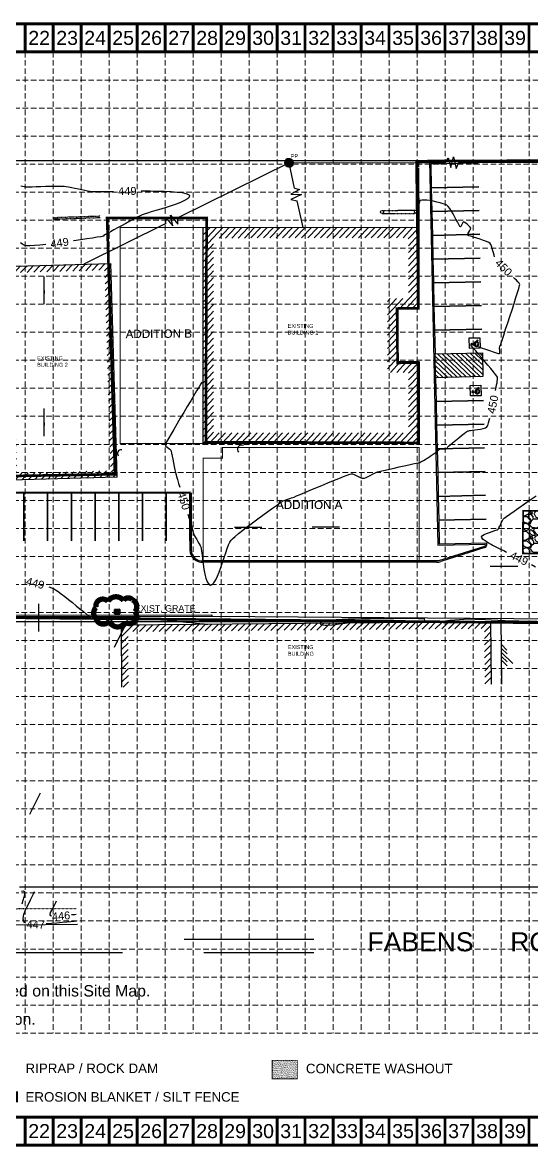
# Model space of a CAD drawing. Header units: inches. Extents: x -800 to 7376, y -156 to 4959.
# Drawn here: x 2000 to 4320, y -156 to 4959 of the extents above; entities that cross this region are included whole.
import ezdxf
from ezdxf.enums import TextEntityAlignment as Align

# ---------------------------------------------------------------- set-up
doc = ezdxf.new("R2010")
doc.units = ezdxf.units.IN
doc.header["$MEASUREMENT"] = 0
for name, pattern in [('( Dashed )', [0.75, 0.5, -0.25]), ('CENTER2', [1.125, 0.75, -0.125, 0.125, -0.125]), ('DASHED2', [0.375, 0.25, -0.125]), ('DIVIDE', [1.25, 0.5, -0.25, 0, -0.25, 0, -0.25]), ('HIDDEN', [0.375, 0.25, -0.125])]:
    doc.linetypes.add(name, pattern=pattern)
for name, color, linetype in [('1', 7, 'Continuous'), ('A-NOTE-192', 1, 'Continuous'), ('AREA', 6, 'Continuous'), ('BASE', 7, 'Continuous'), ('BUILDHATCH', 4, 'Continuous'), ('BUILDING', 3, 'Continuous'), ('CONT-MJR', 2, 'Continuous'), ('CONT-MNR', 7, 'Continuous'), ('GRID', 254, 'HIDDEN'), ('L-PAV', 8, 'Continuous'), ('LEGEND', 7, 'Continuous'), ('LIMITS OF DISTURBANCE', 1, '( Dashed )'), ('PAVEMENT', 1, 'Continuous'), ('PROPLINES', 4, 'CENTER2'), ('ROW-ADJ', 2, 'Continuous'), ('UTILITIES', 5, 'Continuous')]:
    doc.layers.add(name, color=color, linetype=linetype)
doc.layers.add('Level 10', color=7, linetype='Continuous', lineweight=0)
doc.styles.add("L200'", font='ARIAL.TTF', dxfattribs={"height": 0.001969})
doc.styles.get("Standard").update_dxf_attribs({"font": 'ARIAL.TTF'})

# ---------------------------------------------------------------- blocks, each defined once
blk = doc.blocks.new('Handicp')
for p, q in [((0.05, 1.05, 0.5), (1.05, 1.05, 0.5)), ((0.05, 0.05, 0.5), (0.05, 1.05, 0.5)), ((1.05, 0.05, 0.5), (0.05, 0.05, 0.5)), ((0.34, 0.53, 0.5), (0.33, 0.59, 0.5)), ((0.38, 0.43, 0.5), (0.35, 0.88, 0.5)), ((0.38, 0.43, 0.5), (0.62, 0.43, 0.5)), ((0.43, 0.6, 0.5), (0.41, 0.77, 0.5)), ((0.58, 0.6, 0.5), (0.43, 0.6, 0.5)), ((0.44, 0.49, 0.5), (0.43, 0.55, 0.5)), ((0.43, 0.55, 0.5), (0.58, 0.55, 0.5)), ((0.44, 0.49, 0.5), (0.66, 0.49, 0.5)), ((0.58, 0.55, 0.5), (0.58, 0.6, 0.5)), ((0.62, 0.43, 0.5), (0.72, 0.22, 0.5)), ((0.62, 0.34, 0.5), (0.65, 0.27, 0.5)), ((0.66, 0.49, 0.5), (0.75, 0.29, 0.5)), ((0.72, 0.22, 0.5), (0.84, 0.26, 0.5)), ((0.75, 0.29, 0.5), (0.82, 0.31, 0.5)), ((0.82, 0.31, 0.5), (0.85, 0.26, 0.5)), ((1.05, 1.05, 0.5), (1.05, 0.05, 0.5))]:
    blk.add_line(p, q)
for centre, radius, start, end in [((0.46, 0.4, 0.5), 0.233, 122.7581, 327.6412), ((0.46, 0.4, 0.5), 0.177, 132.7073, 340.0993), ((0.42, 0.85, 0.5), 0.0833, 263.5207, 154.9863)]:
    blk.add_arc(centre, radius, start, end)

msp = doc.modelspace()

# ---------------------------------------------------------------- hatches: boundary and pattern name
at = {"layer": 'BASE'}
h = msp.add_hatch(dxfattribs=at)
h.set_pattern_fill('AR-SAND', color=30, scale=3.364319, style=0)
h.set_pattern_definition([(37.5, (5984.6356, -100.591), (-0.21193, 6.48245), [0, -5.113765, 0, -5.719342, 0, -5.467018]), (7.5, (5984.636, -100.591), (5.954093, 9.4946), [0, -2.7587415, 0, -4.609117, 0, -1.766267]), (327.5, (5980.4975, -100.591), (10.476966, 0.019039), [0, -1.682159, 0, -6.055774, 0, -7.90615]), (317.5, (5980.4975, -100.591), (10.11357, 2.95278), [0, -0.84108, 0, -3.969896, 0, -4.541831])])
h.paths.add_polyline_path([(3252.9, 151.7), (3252.9, 235.8), (3137.7, 235.8), (3137.7, 151.7)])
at = {"layer": 'BUILDHATCH'}
h = msp.add_hatch(dxfattribs=at)
h.set_pattern_fill('_U', color=253, scale=21, angle=46.6706, style=0, pattern_type=0)
h.set_pattern_definition([(46.6706, (3315.494, 3534.588), (-15.2758, 14.41004), [])])
h.paths.add_polyline_path([(3758.5, 3978.5), (2871, 3977.9), (2871.1, 3090.6), (3759.9, 3091.1), (3759.5, 3366.5), (3663.5, 3366.4), (3663, 3701.9), (3759, 3702.1)], flags=16)
h.paths.add_polyline_path([(3806.5, 4026.6), (2823, 4025.8), (2823.1, 3042.6), (3808, 3043.1), (3807.4, 3414.6), (3711.4, 3414.5), (3711, 3654), (3807, 3654.2)])
h = msp.add_hatch(dxfattribs=at)
h.set_pattern_fill('_U', color=253, scale=21, angle=46.6706, style=0, pattern_type=0)
h.set_pattern_definition([(46.670556, (-55382.27, -57306.718), (-15.2758246, 14.4100376), [])])
h.paths.add_polyline_path([(2403.7, 3862.6), (1916.7, 3848.6), (1945.5, 2876.3), (2432.5, 2890.3)])
h.paths.add_polyline_path([(2401.6, 2919.4), (1974.6, 2907.1), (1947.5, 3819.5), (2374.6, 3831.7)], flags=16)
h.paths.add_polyline_path([(2152.7, 2918.9), (2225.1, 2921), (2224.2, 2953.1), (2151.8, 2951)], flags=8)
h.paths.add_polyline_path([(2122.1, 3785.2), (2194.5, 3787.3), (2193.6, 3819.4), (2121.2, 3817.4)], flags=8)
h.paths.add_polyline_path([(2346, 3405.8), (2347.9, 3340.3), (2380.1, 3341.2), (2378.1, 3406.8)], flags=8)
h.paths.add_polyline_path([(1965, 3400.5), (1967, 3335), (1999.1, 3336), (1997.2, 3401.5)], flags=8)
h = msp.add_hatch(dxfattribs=at)
h.set_pattern_fill('U', color=253, scale=21, angle=45.0164, style=0, pattern_type=0)
h.set_pattern_definition([(45.01639, (-55382.27, -57306.718), (-14.8534893, 14.8449943), [])])
h.paths.add_polyline_path([(2481, 2186.8), (4105.1, 2200.6), (4107.2, 1948), (4137.2, 1948.2), (4134.8, 2230.8), (2450.8, 2216.5), (2453.2, 1933.9), (2483.2, 1934.2)])
at = {"layer": 'L-PAV'}
h = msp.add_hatch(dxfattribs=at)
h.set_pattern_fill('ANSI31', scale=120, style=0)
h.set_pattern_definition([(316.283, (3989.341, 3398.629), (10.3665, 10.8414), [])])
h.paths.add_polyline_path([(3882.6, 3342.2), (3880.2, 3450.2), (4096.1, 3455), (4098.5, 3347.1)])
at = {"layer": 'LEGEND'}
h = msp.add_hatch(dxfattribs=at)
h.set_pattern_fill('GRAVEL', color=4, scale=78.591753, angle=-43.9343, style=0)
h.set_pattern_definition([(184.078545, (-105721.7353, -45000.42), (-943.53985502, -73.1351289), [10.57342, -1046.770476]), (141.0354448, (-105732.282, -45001.172), (733.69050451, -597.75791314), [18.14432, -1796.287215]), (88.576145, (-105746.39, -44989.762), (-33.85779476, -1167.8597307), [12.793794, -1266.58721]), (223.339445, (-105782.095, -44982.645), (1147.18682076, 1077.40639939), [16.522973, -1635.77401]), (248.899445, (-105794.112, -44993.985), (371.36947196, 951.80930531), [16.202083, -1604.008404]), (313.339445, (-105799.945, -45009.1006), (-1077.40639939, 1147.18682076), [16.522973, -1635.77401]), (353.7599448, (-105788.605, -45021.1178), (-1281.05320623, 142.91676467), [21.850787, -2163.226137]), (28.3210448, (-105766.8836, -45023.4928), (1595.82716166, 863.421859296), [20.62939, -2042.310525]), (77.495345, (-105748.7235, -45013.706), (256.10865218, 1171.99445716), [16.57893, -1641.31591]), (131.302145, (-105745.134, -44997.5203), (568.0356258, -656.42099166), [18.92741, -927.44265]), (178.4631448, (-105757.6265, -44983.3013), (-1278.98602639, 31.790373865), [24.477244, -2423.248996]), (94.879845, (-105726.6094, -45037.195), (-69.0007267, 721.28729815), [8.35438, -827.08735]), (127.534945, (-105727.32, -45028.871), (626.69863758, -822.07758195), [15.89416, -1573.52565]), (181.065745, (-105737.004, -45016.267), (-54.52953, -56.596801), [11.114524, -100.030955]), (159.264345, (-105734.422, -45005.658), (392.0430011, -159.4539041), [5.98539, -592.55156]), (247.867145, (-105740.02, -45003.539), (106.991773, 224.3198746), [8.46457, -414.76499]), (347.029545, (-105743.209, -45011.38), (278.8493998, -50.3947207), [13.747977, -444.516763]), (117.630845, (-105729.811, -45014.466), (58.664167, -165.655742), [9.94115, -238.58782]), (332.455245, (-105772.8456, -44971.912), (729.55610275, -375.50530389), [13.92646, -1378.722943]), (26.411945, (-105760.4977, -44978.3523), (-826.21161843, -404.44695361), [11.68353, -1156.666896]), (249.264345, (-105718.905, -45003.146), (159.4539041, 392.0430011), [11.970703, -586.56625]), (299.676245, (-105723.144, -45014.342), (-402.37982395, 715.08518204), [13.92646, -1378.722943]), (295.509745, (-105806.654, -45007.002), (-173.92521756, 385.8410033), [13.42976, -658.058494]), (250.840845, (-105800.87, -45019.1227), (316.84134458, 895.2119521), [11.25261, -1114.010043]), (22.867145, (-105772.869, -45060.289), (385.84118965, 173.9248073), [11.970703, -586.56625]), (333.419745, (-105761.839, -45055.637), (-953.87605432, 482.4969457), [13.174414, -1304.263466]), (25.509745, (-105800.601, -45033.569), (-385.8410033, -173.92521756), [6.71488, -664.773374]), (57.375645, (-105776.265, -45057.017), (161.5214404, 280.9165613), [4.007393, -396.73345]), (122.029545, (-105774.104, -45053.642), (115.2609762, -220.1852406), [16.202083, -307.839967]), (142.074745, (-105782.697, -45039.906), (620.49729992, -488.69836424), [15.014954, -1486.478367]), (259.755845, (-105748.116, -45016.474), (52.462141, 167.723128), [11.33466, -272.031914]), (309.2229448, (-105750.132, -45027.6278), (853.085829525, -1040.19569509), [19.78893, -1959.100877]), (17.011145, (-105737.619, -45042.958), (-608.09374424, -178.0594583), [8.09149, -801.06012]), (46.065745, (-105729.88, -45040.59), (-2.06727, 111.126296), [4.715505, -73.87625]), (76.322145, (-105782.193, -45037.1174), (-155.3198739, -614.29539666), [10.91828, -1080.91325]), (4.078545, (-105779.6115, -45026.509), (943.53985502, 73.1351289), [21.14684, -1036.197056]), (316.065745, (-105758.52, -45025.005), (111.126296, 2.06727), [20.433856, -58.157897]), (281.370545, (-105743.803, -45039.1824), (-184.26045837, 941.47278455), [12.426456, -1230.218246]), (210.120345, (-105741.353, -45051.365), (-274.7148338, -171.8576365), [11.443116, -560.71349]), (163.7117448, (-105751.251, -45057.1073), (-1620.63420034, 470.09222976), [18.631354, -1844.507107]), (131.4918448, (-105769.1346, -45051.8817), (-681.228993386, 765.48018011), [19.710733, -1951.360454])])
edge = h.paths.add_edge_path()
edge.add_line((4632.4, 2518.1), (4625.7, 2752.4))
edge.add_arc((4546.7, 2908.8), 175.2, 281.3391, 296.7782, ccw=False)
edge.add_line((4581.2, 2737), (4281.6, 2736.7))
edge.add_line((4281.6, 2736.7), (4279.8, 2542.4))
edge.add_line((4279.8, 2542.4), (4581.1, 2540.5))
edge.add_arc((4563.9, 2431.3), 110.5, 51.7176, 81.062, ccw=False)
at = {"layer": 'UTILITIES'}
h = msp.add_hatch(dxfattribs=at)
h.set_pattern_fill('ANSI31', scale=0.036, style=0)
h.set_pattern_definition([(45, (3214.74665, 4320.421345), (-0.0031819805, 0.0031819805), [])])
h.paths.add_polyline_path([(3234.5, 4320.3, 1.000001), (3195.1, 4320.3, 1.000001)])

# ---------------------------------------------------------------- linework, layer by layer
for p, q in [((2099.9, 3677), (2099.9, 3802.4)), ((2099.9, 3076.3), (2099.9, 3201.7)), ((2966, 2662.3), (3091.4, 2662.3)), ((3445.5, 2662.3), (3320.1, 2662.3)), ((4257.1, 2483.8), (4131.7, 2483.8)), ((2074.5, 2187.9), (2074.5, 2313.3)), ((2420.4, 2116.5), (2468.9, 2214.2)), ((2033.4, 1355.8), (2082, 1453.6))]:
    msp.add_line(p, q)
for points in [[(2099.9, 3677, 0, 6, 0), (2099.9, 3739.7, 6, 6, 0)], [(2099.9, 3076.3, 0, 6, 0), (2099.9, 3139, 6, 6, 0)], [(2966, 2662.3, 0, 6, 0), (3028.7, 2662.3, 6, 6, 0)], [(3445.5, 2662.3, 0, 6, 0), (3382.8, 2662.3, 6, 6, 0)], [(4257.1, 2483.8, 0, 6, 0), (4194.4, 2483.8, 6, 6, 0)], [(2074.5, 2187.9, 0, 6, 0), (2074.5, 2250.6, 6, 6, 0)], [(2420.4, 2116.5, 0, 6, 0), (2432.9, 2141.6, 6, 6, 0)], [(2033.4, 1355.8, 0, 6, 0), (2045.9, 1381, 6, 6, 0)]]:
    msp.add_lwpolyline(points, format="xyseb")
at = {"layer": 'A-NOTE-192', "color": 7}
msp.add_arc((2449, 2997.4), 16.4, 77.4355, 223.1681, dxfattribs=at)
at = {"layer": 'AREA', "color": 7, "const_width": 5}
for points in [[(2445, 3042.6), (2823, 3042.6), (2823, 4025.8), (2445, 4025.8)], [(2824.1, 2508.6), (3808.2, 2508.6), (3808.2, 3024.6), (2912.2, 3024.6), (2912.2, 2976.6), (2824.2, 2976.6)]]:
    msp.add_lwpolyline(points, close=True, dxfattribs=at)
at = {"layer": 'BASE', "const_width": 12.8}
for points in [[(-793.8, -150), (7370.1, -150), (7370.1, 4952.4), (-793.8, 4952.4)], [(-666.5, -22.5), (7242.9, -22.7), (7242.7, 4824.9), (-664.9, 4825)]]:
    msp.add_lwpolyline(points, close=True, dxfattribs=at)
for points in [[(2012.5, 4824.8), (2012.5, 4952.4)], [(2140.1, 4824.8), (2140.1, 4952.4)], [(2267.7, 4824.8), (2267.7, 4952.4)], [(2395.2, 4824.8), (2395.2, 4952.4)], [(2522.8, 4824.8), (2522.8, 4952.4)], [(2650.3, 4824.8), (2650.3, 4952.4)], [(2777.9, 4824.8), (2777.9, 4952.4)], [(2905.5, 4824.8), (2905.5, 4952.4)], [(3033, 4824.8), (3033, 4952.4)], [(3160.6, 4824.8), (3160.6, 4952.4)], [(3288.1, 4824.8), (3288.1, 4952.4)], [(3415.7, 4824.8), (3415.7, 4952.4)], [(3543.3, 4824.8), (3543.3, 4952.4)], [(3670.8, 4824.8), (3670.8, 4952.4)], [(3798.4, 4824.8), (3798.4, 4952.4)], [(3925.9, 4824.8), (3925.9, 4952.4)], [(4053.5, 4824.8), (4053.5, 4952.4)], [(4181.1, 4824.8), (4181.1, 4952.4)], [(4308.6, 4824.8), (4308.6, 4952.4)], [(2012.5, -150), (2012.5, -22.5)], [(2140.1, -150), (2140.1, -22.5)], [(2267.7, -150), (2267.7, -22.5)], [(2395.2, -150), (2395.2, -22.5)], [(2522.8, -150), (2522.8, -22.5)], [(2650.3, -150), (2650.3, -22.5)], [(2777.9, -150), (2777.9, -22.5)], [(2905.5, -150), (2905.5, -22.5)], [(3033, -150), (3033, -22.5)], [(3160.6, -150), (3160.6, -22.5)], [(3288.1, -150), (3288.1, -22.5)], [(3415.7, -150), (3415.7, -22.5)], [(3543.3, -150), (3543.3, -22.5)], [(3670.8, -150), (3670.8, -22.5)], [(3798.4, -150), (3798.4, -22.5)], [(3925.9, -150), (3925.9, -22.5)], [(4053.5, -150), (4053.5, -22.5)], [(4181.1, -150), (4181.1, -22.5)], [(4308.6, -150), (4308.6, -22.5)]]:
    msp.add_lwpolyline(points, dxfattribs=at)
at = {"layer": 'BASE', "color": 30, "const_width": 4.21}
msp.add_lwpolyline([(3137.7, 151.7), (3252.9, 151.7), (3252.9, 235.8), (3137.7, 235.8)], close=True, dxfattribs=at)
at = {"layer": 'BUILDING', "color": 7}
for p, q in [((2823, 4025.8), (3806.5, 4026.6)), ((2823.1, 3653.8), (2823, 4025.8)), ((3806.5, 4026.6), (3807, 3654.2)), ((1916.7, 3848.6), (2403.7, 3862.6)), ((2432.5, 2890.3), (2403.7, 3862.6)), ((2823.1, 3653.8), (2823.1, 3653.8)), ((2823.1, 3413.8), (2823.1, 3653.8)), ((3807, 3654.2), (3711, 3654)), ((3711, 3654), (3711.4, 3414.5)), ((2823.1, 3042.6), (2823.1, 3414.6)), ((2823.1, 3413.8), (2823.1, 3414.6)), ((3807.4, 3414.6), (3711.4, 3414.5)), ((3807.4, 3414.6), (3808, 3043.1)), ((3808, 3043.1), (2823.1, 3042.6)), ((2432.5, 2890.3), (1945.5, 2876.3)), ((4134.8, 2230.8), (2450.8, 2216.5)), ((2453.2, 1933.9), (2450.8, 2216.5)), ((4137.2, 1948.2), (4134.8, 2230.8))]:
    msp.add_line(p, q, dxfattribs=at)
at = {"layer": 'CONT-MJR', "color": 35, "elevation": 5400}
for points in [[(4151.2, 3892.6), (4148.9, 3900), (4146.3, 3909.8), (4143.7, 3920.3), (4141, 3930.8), (4138.1, 3940.3), (4134.9, 3948.1), (4131.3, 3953.5), (4125.3, 3957.4), (4114.8, 3962), (4101.1, 3967.1), (4085.7, 3972.4), (4069.9, 3977.4), (4055.2, 3982), (4042.9, 3985.7), (4034.3, 3988.4), (4031, 3989.6), (4030.1, 3991.6), (4029.5, 3994.6), (4029.5, 3996.9), (4031, 3999.7), (4034.6, 4005.2), (4038.8, 4011.9), (4042, 4018.5), (4042.9, 4023.3), (4040.4, 4027.5), (4034.8, 4033.4), (4027.6, 4040), (4020.1, 4046), (4013.5, 4050.2), (4009.3, 4051.6), (4006.4, 4048.9), (4003.9, 4043.2), (4001.4, 4036.6), (3998.8, 4031.2), (3995.9, 4028.9), (3992.7, 4030.9), (3989.6, 4035.7), (3986.6, 4041.9), (3984, 4047.9), (3982, 4052.1), (3979.7, 4056.2), (3975.4, 4064.3), (3969.5, 4075.2), (3962.5, 4087.5), (3954.9, 4100.1), (3947.3, 4111.7), (3940.2, 4121.1), (3934, 4126.9), (3927.4, 4130.2), (3917, 4133.9), (3903.9, 4137.8), (3888.9, 4141.6), (3873, 4145), (3857.2, 4147.9), (3842.3, 4149.9), (3829.4, 4150.8), (3819.3, 4150.4), (3813.1, 4148.3), (3808.8, 4142), (3805.7, 4131.4), (3803.7, 4118.2), (3802.6, 4103.8), (3802.1, 4089.8), (3801.9, 4077.8), (3802, 4069.3), (3802.1, 4065.9), (3802, 4063.4), (3801.8, 4061.4), (3800.8, 4061.3), (3799.8, 4061.2), (3800.2, 4059.8), (3801.2, 4057.3), (3801.9, 4055.3), (3802.3, 4052), (3802.9, 4045), (3803.5, 4036.7), (3804.1, 4029.6), (3804.3, 4026.1), (3804.4, 4023.7), (3804.4, 4020.5), (3804.4, 4018.1)], [(4156, 3283.9), (4158.8, 3298.8), (4160.8, 3309.7), (4161.7, 3314.6), (4162.6, 3319.5), (4163.8, 3326.2), (4165, 3333.5), (4165.5, 3340.1), (4165.1, 3344.9), (4162.5, 3348.9), (4155.8, 3357.3), (4146, 3369.3), (4133.9, 3383.8), (4120.2, 3400), (4105.7, 3417.1), (4091.3, 3434), (4077.7, 3449.9), (4065.7, 3463.8), (4056.1, 3475), (4049.8, 3482.3), (4047.4, 3485), (4046.4, 3485.6), (4045.4, 3486.2), (4044.8, 3488.1), (4044.5, 3490.4), (4045.6, 3492.6), (4046.7, 3494.3), (4047.4, 3494.5), (4048.1, 3494.6), (4051.6, 3493.4), (4060.9, 3489.9), (4074.6, 3484.9), (4091.3, 3478.8), (4109.5, 3472.2), (4127.8, 3465.7), (4144.9, 3459.9), (4159.2, 3455.3), (4169.4, 3452.5), (4173.9, 3452.1), (4175.5, 3455.5), (4175.7, 3461.2), (4175.1, 3467.8), (4174.4, 3474), (4174.3, 3478.5), (4175.9, 3483.5), (4179.8, 3495.6), (4185.7, 3513.6), (4193.2, 3536.3), (4201.9, 3562.6), (4211.4, 3591.3), (4221.2, 3621.2), (4231, 3651.2), (4240.4, 3680), (4248.9, 3706.6), (4256.1, 3729.8), (4261.6, 3748.4), (4265, 3761.2), (4266, 3767), (4263.3, 3772.4), (4258.2, 3778.8), (4251.5, 3785.7), (4244.5, 3792.3), (4238.4, 3798)], [(2817.7, 3322.1), (2812.8, 3313.7), (2804.7, 3300.2), (2794, 3282.3), (2781.2, 3261), (2766.9, 3237.1), (2751.5, 3211.3), (2735.6, 3184.5), (2719.6, 3157.6), (2704.1, 3131.4), (2689.6, 3106.8), (2676.7, 3084.5), (2665.7, 3065.4), (2657.3, 3050.3), (2652, 3040.1), (2650.3, 3035.6), (2653.1, 3031.2), (2658.9, 3026.3), (2665.9, 3021.3), (2672.3, 3016.6), (2676.3, 3012.6), (2677.8, 3007.9), (2680, 2998.6), (2682.7, 2985.9), (2685.8, 2970.8), (2689, 2954.6), (2692.2, 2938.3), (2695.2, 2923.2), (2697.9, 2910.3), (2700.1, 2900.8), (2702.4, 2892.7), (2706.3, 2879.3), (2711.6, 2861.5), (2717, 2843.7)], [(2754.4, 2720.7), (2760.3, 2701.3), (2765.2, 2685.5), (2768.5, 2674.5), (2770.1, 2669.3), (2771.6, 2663.9), (2773.4, 2656.5), (2775.6, 2648.2), (2777.8, 2640), (2779.9, 2632.7), (2781.7, 2627.4), (2784.3, 2622.4), (2788.6, 2614.9), (2794.1, 2605.9), (2800, 2596.2), (2805.7, 2586.6), (2810.4, 2578.2), (2813.5, 2571.9), (2814.9, 2565.2), (2816.5, 2552.6), (2818.4, 2535.5), (2820.8, 2515.2), (2823.7, 2493.1), (2827.2, 2470.6), (2831.4, 2448.9), (2836.5, 2429.5), (2842.5, 2413.7), (2849.4, 2403), (2857.5, 2398.5), (2865, 2401), (2872.8, 2409.1), (2880.7, 2421.9), (2888.7, 2438.4), (2896.7, 2457.7), (2904.6, 2479), (2912.3, 2501.2), (2919.8, 2523.4), (2926.9, 2544.8), (2933.6, 2564.3), (2939.8, 2581), (2945.5, 2594), (2950.5, 2602.4), (2957.5, 2609.6), (2969.4, 2619.9), (2985.3, 2632.9), (3004.4, 2648), (3025.9, 2664.5), (3048.9, 2681.8), (3072.6, 2699.4), (3096.1, 2716.7), (3118.6, 2733.2), (3139.2, 2748.1), (3157.1, 2760.9), (3171.5, 2771.1), (3181.4, 2778.1), (3186.2, 2781.2), (3192, 2783.7), (3199.9, 2786.5), (3209.1, 2789.5), (3218.2, 2792.4), (3226.3, 2794.9), (3232.3, 2797), (3237.7, 2799.2), (3249.3, 2804), (3266, 2811.1), (3286.9, 2819.9), (3310.9, 2830), (3336.9, 2841), (3364.1, 2852.3), (3391.2, 2863.7), (3417.4, 2874.5), (3441.6, 2884.3), (3462.8, 2892.8), (3479.9, 2899.4), (3491.9, 2903.7), (3497.8, 2905.3), (3504, 2904.2), (3511.9, 2901.2), (3520.9, 2897.1), (3530.2, 2892.6), (3539.2, 2888.5), (3547.1, 2885.6), (3553.3, 2884.5), (3558.9, 2885.7), (3566.6, 2888.7), (3575.6, 2892.8), (3585.3, 2897.7), (3595.2, 2902.8), (3604.4, 2907.6), (3612.5, 2911.5), (3618.7, 2914), (3625.2, 2915.8), (3637.1, 2918.6), (3653.4, 2922.2), (3672.8, 2926.5), (3694.3, 2931.2), (3716.8, 2936.1), (3739.2, 2940.9), (3760.3, 2945.5), (3779.1, 2949.6), (3794.4, 2953), (3805.2, 2955.5), (3810.2, 2956.9), (3814.9, 2959), (3821, 2962.3), (3827.8, 2966.2), (3834.6, 2970.2), (3840.5, 2973.8), (3844.9, 2976.5), (3849.7, 2979.6), (3857.3, 2984.8), (3866.6, 2991.1), (3876.1, 2997.6), (3884.8, 3003.6), (3891.3, 3008.1), (3894.4, 3010.3), (3896.7, 3012.2), (3899.6, 3014.8), (3902.7, 3017.3), (3905.1, 3018.8), (3909.1, 3019.2), (3916.3, 3019.3), (3924.6, 3019.2), (3931.6, 3019.3), (3935, 3019.7), (3936.2, 3021.8), (3937.2, 3025), (3938.2, 3027.4), (3941.3, 3030.1), (3949.2, 3036.6), (3960.5, 3045.9), (3973.9, 3056.7), (3988, 3068.2), (4001.4, 3079), (4013, 3088.3), (4021.2, 3094.8), (4024.7, 3097.5), (4027.4, 3098.6), (4031.1, 3099.8), (4034.8, 3101), (4037.6, 3101.8), (4041.3, 3102.2), (4049.5, 3103.1), (4060.8, 3104.4), (4073.9, 3106.1), (4087.4, 3108.4), (4100, 3111.2), (4110.3, 3114.5), (4116.9, 3118.5), (4120.2, 3124.6), (4124.2, 3136.6), (4128.6, 3153.1), (4129.8, 3158)]]:
    msp.add_lwpolyline(points, dxfattribs=at)
at = {"layer": 'CONT-MNR', "color": 35}
for points, elevation in [([(1992.9, 4215.2), (2000.8, 4213.2), (2007.7, 4211.6), (2013, 4210.7), (2018.4, 4210.7), (2029.3, 4210.9), (2044.7, 4211.3), (2063.4, 4211.9), (2084.2, 4212.6), (2105.9, 4213.2), (2127.6, 4213.8), (2147.9, 4214.3), (2165.8, 4214.5), (2180.1, 4214.5), (2189.7, 4214.1), (2198.9, 4212.9), (2210.7, 4210.8), (2224.5, 4208.1), (2239.5, 4204.9), (2255, 4201.6), (2270.2, 4198.2), (2284.4, 4195.1), (2296.9, 4192.5), (2306.9, 4190.6), (2313.6, 4189.6), (2321, 4189.1), (2330.8, 4189), (2342.1, 4189), (2354.2, 4189.2), (2366.3, 4189.4), (2377.6, 4189.7), (2387.4, 4189.8), (2394.9, 4189.7), (2401.6, 4189.8), (2414.6, 4190.1)], 5388), ([(2541.5, 4192.1), (2549.2, 4192.1), (2582.5, 4192), (2615.6, 4191.6), (2647.7, 4190.7), (2677.7, 4189.2), (2704.6, 4187.2), (2727.4, 4184.4), (2745.3, 4180.8), (2757.1, 4176.4), (2761.9, 4171), (2759.8, 4163.5), (2751.6, 4155.8), (2738.4, 4147.9), (2721.1, 4139.9), (2700.8, 4132), (2678.3, 4124.2), (2654.8, 4116.7), (2631.1, 4109.6), (2608.3, 4103), (2587.4, 4096.9), (2569.3, 4091.6), (2555.1, 4087), (2545.7, 4083.4), (2536.3, 4078.8), (2523.4, 4072.2), (2507.6, 4063.9), (2489.9, 4054.4), (2471.1, 4044.3), (2452, 4034), (2433.4, 4024), (2416.3, 4014.6), (2401.4, 4006.5), (2389.6, 4000.1), (2381.7, 3995.7), (2378.6, 3994), (2375.5, 3992.3), (2371.6, 3990), (2369.6, 3988.6), (2370.5, 3987.4), (2371.3, 3986.2), (2367.5, 3985.6), (2356.9, 3983.8), (2340.4, 3981.2), (2318.9, 3977.8), (2293.3, 3973.9), (2264.6, 3969.6), (2233.7, 3965.1), (2232.1, 3964.9)], 5388), ([(2106.4, 3948.4), (2078.9, 3945.4), (2054.4, 3943.2), (2034.2, 3942), (2019.3, 3942), (2010.6, 3943.2), (2001.8, 3948.2), (1991.3, 3956.6)], 5388), ([(4206.4, 2547.5), (4193.3, 2553.9), (4173.8, 2563.3), (4158.1, 2571), (4147.1, 2576.4), (4141.7, 2579.3), (4135.6, 2583.1), (4127.1, 2588), (4117.4, 2593.8), (4107.9, 2600.1), (4099.7, 2606.6), (4094.1, 2612.9), (4092.4, 2618.7), (4095.8, 2623.5), (4103.8, 2628.4), (4115, 2633.3), (4128, 2638.1), (4141.2, 2642.7), (4153.2, 2646.8), (4162.6, 2650.5), (4167.8, 2653.5), (4171.6, 2658.7), (4175.4, 2666.6), (4179.4, 2675.8), (4183.3, 2685.1), (4187, 2693.1), (4190.5, 2698.6), (4195, 2702.3), (4205.4, 2710), (4220.7, 2720.9), (4240.1, 2734.6), (4262.7, 2750.4), (4287.6, 2767.7), (4313.9, 2785.8), (4340.8, 2804.2)], 5388), ([(4338, 2480.1), (4319.6, 2490.2)], 5388), ([(2119.8, 2390.5), (2133, 2386.3), (2142.3, 2382.6), (2151.2, 2377.5), (2163.1, 2369.4), (2177.3, 2358.9), (2193.2, 2346.6), (2210.3, 2333.1), (2228, 2318.9), (2245.5, 2304.5), (2262.4, 2290.6), (2278, 2277.7), (2291.6, 2266.4), (2302.8, 2257.3), (2310.9, 2250.8)], 5388), ([(2333.8, 2250.7), (2333.6, 2250.8), (2337.4, 2250.9), (2347.5, 2250.9), (2362.1, 2251), (2379.5, 2251.1), (2397.7, 2251.1), (2415.2, 2251.1), (2429.9, 2251), (2440.2, 2250.9), (2444.3, 2250.6), (2444.4, 2248.6), (2444, 2245.7), (2444.4, 2244.1), (2445.7, 2246.1), (2446.8, 2250.1), (2447.4, 2252.3), (2448.1, 2251.9), (2448.7, 2251.4), (2451.9, 2251.4), (2460.2, 2251.4), (2471.9, 2251.5), (2485.3, 2251.6), (2498.6, 2251.6), (2510.3, 2251.5), (2518.5, 2251.3), (2524.8, 2250.8), (2537.4, 2249.7), (2555.2, 2248.1), (2577.4, 2246), (2603, 2243.6), (2630.8, 2241), (2660.1, 2238.2), (2689.7, 2235.4), (2718.6, 2232.6), (2746, 2230), (2770.7, 2227.6), (2791.9, 2225.6), (2808.4, 2224), (2819.5, 2222.9), (2823.9, 2222.5), (2828.4, 2221.9), (2834.4, 2221.2), (2840.4, 2220.4), (2844.9, 2219.8)], 5388), ([(3480.2, 2225.1), (3470.8, 2224.4), (3458.1, 2222.8), (3443, 2220.5), (3426.6, 2218.1), (3409.8, 2216), (3393.8, 2214.6), (3379.6, 2214.4), (3368, 2215.8), (3360.3, 2219.3), (3357.3, 2225.3), (3360.7, 2229.8), (3370.6, 2233.6), (3386.1, 2236.8), (3406.2, 2239.4), (3430, 2241.5), (3456.6, 2243.1), (3485, 2244.3), (3514.3, 2245.2), (3543.6, 2245.8), (3572, 2246.1), (3598.4, 2246.3), (3622, 2246.4), (3641.9, 2246.5), (3657, 2246.6), (3666.5, 2246.7), (3677.5, 2247), (3692.3, 2247.2), (3709.8, 2247.4), (3729.1, 2247.5), (3749.3, 2247.5), (3769.2, 2247.5), (3787.8, 2247.4), (3804.3, 2247.2), (3817.4, 2246.9), (3826.4, 2246.5), (3830, 2246), (3831.3, 2242.9), (3831.9, 2238), (3832.5, 2233.1), (3833.9, 2230.1), (3837.8, 2230), (3847.6, 2230.5), (3862.2, 2231.4), (3880.6, 2232.8), (3901.7, 2234.5), (3924.5, 2236.3), (3947.9, 2238.2), (3970.8, 2240.1), (3992.2, 2241.8), (4011.1, 2243.2), (4026.4, 2244.2), (4037.1, 2244.8), (4046.8, 2244.7), (4062.5, 2244.1), (4083.3, 2243), (4108.1, 2241.7), (4136.2, 2240.2), (4166.5, 2238.6), (4198, 2237.2), (4230, 2236), (4261.3, 2235.1), (4291.1, 2234.7), (4318.5, 2234.8), (4342.4, 2235.8)], 5388), ([(1996.6, 1006), (2004, 1006.7), (2008.9, 1004.7), (2009.9, 999.8), (2008.9, 990.6), (2006.3, 978), (2002.2, 962.8), (1996.9, 946)], 5364), ([(2014.8, 859.6), (2009.6, 862.6), (2005.9, 867.1), (2003.6, 877.5), (2004.9, 891.3), (2006.9, 899.5), (2012.9, 915.5), (2020.4, 932.4), (2028.7, 949.4), (2037.1, 965.8), (2044.9, 980.9), (2051.3, 993.8), (2055.6, 1003.9)], 5364), ([(2133.8, 892.5), (2129.3, 893.2), (2127, 898.5), (2128.5, 908.2), (2138.2, 926), (2142.1, 934.3), (2147.7, 945.2), (2152.6, 954.7), (2155.7, 961.9)], 5352), ([(2244.4, 898.8), (2239.2, 898.5), (2223.5, 897.7)], 5352), ([(2245.8, 868.4), (2235.7, 867.8), (2220.9, 866.5), (2202.3, 864.6), (2180.8, 862.4), (2157.3, 860.1), (2132.7, 857.9), (2125.1, 857.3), (2115.8, 857.3), (2108.3, 857.3)], 5364)]:
    msp.add_lwpolyline(points, dxfattribs=dict(at, elevation=elevation))
at = {"layer": 'GRID', "color": 252, "linetype": 'HIDDEN', "lineweight": 0, "ltscale": 100}
for p, q in [((2012.5, 4824.8), (2012.5, 359.7)), ((2140.1, 4824.8), (2140.1, 359.7)), ((2267.7, 4824.8), (2267.7, 359.7)), ((2395.2, 4824.8), (2395.2, 359.7)), ((2522.8, 4824.8), (2522.8, 359.7)), ((2650.3, 4824.8), (2650.3, 359.7)), ((2777.9, 4824.8), (2777.9, 359.7)), ((2905.5, 4824.8), (2905.5, 359.7)), ((3033, 4824.8), (3033, 359.7)), ((3160.6, 4824.8), (3160.6, 359.7)), ((3288.1, 4824.8), (3288.1, 359.7)), ((3415.7, 4824.8), (3415.7, 359.7)), ((3543.3, 4824.8), (3543.3, 359.7)), ((3670.8, 4824.8), (3670.8, 359.7)), ((3798.4, 4824.8), (3798.4, 359.7)), ((3925.9, 4824.8), (3925.9, 359.7)), ((4053.5, 4824.8), (4053.5, 359.7)), ((4181.1, 4824.8), (4181.1, 359.7)), ((4308.6, 4824.8), (4308.6, 359.7)), ((-661.5, 4696.8), (7247.2, 4696.8)), ((-661.5, 4569.3), (7247.2, 4569.3)), ((-661.5, 4441.7), (7247.2, 4441.7)), ((-666.2, 4314.6), (7242.5, 4314.6)), ((-666.2, 4187), (7242.5, 4187)), ((-666.2, 4059.5), (7242.5, 4059.5)), ((-666.2, 3931.9), (7242.5, 3931.9)), ((-666.2, 3804.3), (7242.5, 3804.3)), ((-666.2, 3676.8), (7242.5, 3676.8)), ((-666.2, 3549.2), (7242.5, 3549.2)), ((-666.2, 3421.7), (7242.5, 3421.7)), ((-666.2, 3294.1), (7242.5, 3294.1)), ((-666.2, 3166.5), (7242.5, 3166.5)), ((-666.2, 3039), (7242.5, 3039)), ((-666.2, 2911.4), (7242.5, 2911.4)), ((-666.2, 2783.9), (7242.5, 2783.9)), ((-666.2, 2656.3), (7242.5, 2656.3)), ((-666.2, 2528.7), (7242.5, 2528.7)), ((-666.2, 2401.2), (7242.5, 2401.2)), ((-666.2, 2273.6), (7242.5, 2273.6)), ((-666.2, 2146.1), (7242.5, 2146.1)), ((-666.2, 2018.5), (7242.5, 2018.5)), ((-666.2, 1890.9), (7242.5, 1890.9)), ((-666.2, 1763.4), (7242.5, 1763.4)), ((-666.2, 1635.8), (7242.5, 1635.8)), ((-666.2, 1508.3), (7242.5, 1508.3)), ((-666.2, 1380.7), (7242.5, 1380.7)), ((-666.2, 1253.1), (7242.5, 1253.1)), ((-666.2, 1125.6), (7242.5, 1125.6)), ((-666.2, 998), (7242.5, 998)), ((-663.4, 869.9), (7245.4, 869.9)), ((-663.4, 742.3), (7245.4, 742.3)), ((-663.4, 614.8), (7245.4, 614.8)), ((-663.4, 487.2), (7245.4, 487.2)), ((-663.4, 359.7), (7245.4, 359.7))]:
    msp.add_line(p, q, dxfattribs=at)
at = {"layer": 'L-PAV', "color": 7}
for p, q in [((3854.4, 4331.4), (3893.6, 2580.3)), ((1791.1, 2822.3), (2769.1, 2822)), ((2763.1, 2816.3), (2763.1, 2556.6)), ((2769.1, 2816.3), (2769.1, 2556.6)), ((4113, 2699.2), (3897.1, 2694.4)), ((3897.1, 2694.4), (3899.5, 2586.4)), ((3893.6, 2580.3), (4107.5, 2585.1)), ((4105.8, 2574.8), (3895.3, 2508.6)), ((3899.5, 2586.4), (4115.5, 2591.2)), ((4107.6, 2569.1), (3906.6, 2505.9)), ((4115.7, 2580.7), (4115.5, 2591.2)), ((3895.3, 2508.6), (2824.1, 2508.6)), ((3887.1, 2502.6), (2824.1, 2502.6)), ((2453, 2261.6), (1918.9, 2260.3)), ((2453, 2255.6), (1918.9, 2254.3))]:
    msp.add_line(p, q, dxfattribs=at)
for points in [[(4076.8, 4318.8), (3860.8, 4314), (3863.2, 4206), (4079.2, 4210.8)], [(4079.2, 4210.8), (3863.2, 4206), (3865.6, 4098), (4081.6, 4102.9)], [(4081.6, 4102.9), (3865.6, 4098), (3868.1, 3990.1), (4084, 3994.9)], [(4084, 3994.9), (3868.1, 3990.1), (3870.5, 3882.1), (4086.4, 3886.9)], [(4086.4, 3886.9), (3870.5, 3882.1), (3872.9, 3774.1), (4088.9, 3779)], [(4088.9, 3779), (3872.9, 3774.1), (3875.3, 3666.1), (4091.3, 3671)], [(4091.3, 3671), (3875.3, 3666.1), (3877.7, 3558.2), (4093.7, 3563)], [(4093.7, 3563), (3877.7, 3558.2), (3880.2, 3450.2), (4096.1, 3455)], [(4098.5, 3347.1), (3882.6, 3342.2), (3885, 3234.3), (4100.9, 3239.1)], [(4100.9, 3239.1), (3885, 3234.3), (3887.4, 3126.3), (4103.4, 3131.1)], [(4103.4, 3131.1), (3887.4, 3126.3), (3889.8, 3018.3), (4105.8, 3023.1)], [(4105.8, 3023.1), (3889.8, 3018.3), (3892.2, 2910.3), (4108.2, 2915.2)], [(4108.2, 2915.2), (3892.2, 2910.3), (3894.7, 2802.4), (4110.6, 2807.2)], [(2007.1, 2600.3), (2007.1, 2816.3), (1899.1, 2816.3), (1899.1, 2600.3)], [(2115.1, 2600.3), (2115.1, 2816.3), (2007.1, 2816.3), (2007.1, 2600.3)], [(2223.1, 2600.3), (2223.1, 2816.3), (2115.1, 2816.3), (2115.1, 2600.3)], [(2331.1, 2600.3), (2331.1, 2816.3), (2223.1, 2816.3), (2223.1, 2600.3)], [(2439.1, 2600.3), (2439.1, 2816.3), (2331.1, 2816.3), (2331.1, 2600.3)], [(2547.1, 2600.3), (2547.1, 2816.3), (2439.1, 2816.3), (2439.1, 2600.3)], [(2655.1, 2600.3), (2655.1, 2816.3), (2547.1, 2816.3), (2547.1, 2600.3)], [(2763.1, 2599.8), (2763.1, 2816.3), (2655.1, 2816.3), (2655.1, 2600.3)], [(4110.6, 2807.2), (3894.7, 2802.4), (3897.1, 2694.4), (4113, 2699.2)]]:
    msp.add_lwpolyline(points, dxfattribs=at)
msp.add_lwpolyline([(3882.6, 3342.2), (3880.2, 3450.2), (4096.1, 3455), (4098.5, 3347.1)], close=True, dxfattribs=at)
for centre, radius, start, end in [((2999, 3015.9), 19.5, 65.1557, 222.8246), ((4103.7, 2580.4), 6, 288.998, 50.8057), ((4103.7, 2580.4), 12, 288.998, 1.283), ((2819.1, 2558.5), 56.1, 181.8634, 275.1628), ((2819.1, 2558.5), 50.1, 181.8634, 275.1628), ((3887.1, 2562.6), 60, 270, 288.998)]:
    msp.add_arc(centre, radius, start, end, dxfattribs=at)
at = {"layer": 'LEGEND', "color": 4, "const_width": 7.86}
msp.add_lwpolyline([(4632.4, 2518.1), (4625.7, 2752.4, -0.067468), (4581.2, 2737), (4281.6, 2736.7), (4279.8, 2542.4), (4581.1, 2540.5, -0.128743)], format="xyb", close=True, dxfattribs=at)
at = {"layer": 'LEGEND', "color": 170, "ltscale": 100, "const_width": 24.2}
msp.add_lwpolyline([(2390, 2324.2, 0.520567), (2390, 2324.2, 0.765195), (2335.3, 2296.6, 0.417879), (2335, 2247.1, 0.6649), (2397.5, 2237.5, 0.744833), (2468, 2231.6, 0.975642), (2512, 2277, 0.520567), (2501, 2331.6, 0.520567), (2460.9, 2328, 0.540264), (2390, 2324.2)], format="xyb", close=True, dxfattribs=at)
at = {"layer": 'LEGEND', "color": 84, "const_width": 50.5}
msp.add_lwpolyline([(1728.2, 69.5), (1979.3, 69.5)], dxfattribs=at)
at = {"layer": 'Level 10', "color": 5, "lineweight": -3}
for p, q in [((2419.1, 2277.5), (2444.4, 2277.3)), ((2419.3, 2283.4), (2444.3, 2283.4)), ((2420.1, 2271.4), (2444.3, 2272.1))]:
    msp.add_line(p, q, dxfattribs=at)
msp.add_lwpolyline([(2444.3, 2267.7), (2419.1, 2267.7), (2419.1, 2287.3), (2444.3, 2287.3)], close=True, dxfattribs=at)
at = {"layer": 'LIMITS OF DISTURBANCE', "ltscale": 100, "const_width": 12}
msp.add_lwpolyline([(759.8, 1026.1), (755.6, 1525.6), (1236.1, 1767.1), (1772.1, 2891.8), (2421.9, 2902.9), (2386, 4069.2), (2839.4, 4068.8), (2835.9, 3049), (3805.5, 3045.7), (3803.9, 3411.3), (3709.7, 3409.6), (3707.2, 3657.2), (3804.7, 3658), (3795.8, 4327.5), (4604.7, 4330.9), (4604.9, 4327), (4652.2, 2224.2), (1940.5, 2250.1, 0.115078), (1840.3, 2175), (1291.7, 1113), (1294.8, 1006), (1374.1, 851.8), (801.9, 830.2), (765.9, 887.8)], format="xyb", close=True, dxfattribs=at)
at = {"layer": 'PAVEMENT', "color": 7}
for p, q in [((4464, 4324.8), (3805.4, 4324.9)), ((3805.4, 4324.9), (3805.5, 4301.3)), ((3805.5, 4297.7), (3806.5, 4026.6)), ((2453, 2261.6), (2863.1, 2262.6)), ((2453.1, 2255.6), (2863.1, 2256.6)), ((2863.1, 2262.6), (2863.1, 2256.6)), ((2863.1, 2256.6), (4513.8, 2244.9)), ((4181.4, 2230.9), (4134.8, 2230.8)), ((4183.8, 1948.3), (4181.3, 2247.2)), ((4208, 2103), (4182.3, 2128.2)), ((4208.2, 2085), (4182.5, 2110.2)), ((4234, 2041.7), (4182.6, 2092.2)), ((4208.5, 2049), (4182.8, 2074.2)), ((4208.6, 2031), (4182.9, 2056.2)), ((1961.4, 852.2), (2251.8, 855.6))]:
    msp.add_line(p, q, dxfattribs=at)
at = {"layer": 'PROPLINES', "color": 7}
for p, q in [((1920.8, 4331.4), (4575.4, 4331.4)), ((4621.2, 2231.9), (1962.9, 2231.9))]:
    msp.add_line(p, q, dxfattribs=at)
at = {"layer": 'ROW-ADJ', "color": 7}
msp.add_line((1987.1, 1025.3), (4634.7, 1025.5), dxfattribs=at)
at = {"layer": 'UTILITIES', "color": 7}
for p, q in [((3214.8, 4320.3), (2707.5, 4070.2)), ((3214.8, 4320.3), (3928.2, 4322)), ((3239.8, 4205.5), (3214.8, 4320.3)), ((3928.2, 4322), (3940.2, 4342.7)), ((3940.2, 4342.7), (3952.3, 4299.2)), ((3952.3, 4299.2), (3964.2, 4347.2)), ((3964.2, 4347.2), (3976.3, 4294.8)), ((3976.3, 4294.8), (3988.2, 4322.1)), ((3988.2, 4322.1), (4552.1, 4323.4)), ((3262.6, 4198.2), (3222.6, 4177.2)), ((3239.8, 4205.5), (3262.6, 4198.2)), ((3222.6, 4177.2), (3272.1, 4175.7)), ((3272.1, 4175.7), (3223.4, 4152.8)), ((3223.4, 4152.8), (3252.6, 4146.9)), ((3279, 4026.2), (3252.6, 4146.9)), ((2653.7, 4043.7), (2279.3, 3859)), ((2655.4, 4067.5), (2685.4, 4033.8)), ((2685.4, 4033.8), (2674.9, 4082.1)), ((2674.9, 4082.1), (2708.9, 4040.4)), ((2708.9, 4040.4), (2707.5, 4070.2)), ((3327.5, 785.4), (2737.5, 785.4)), ((2456.3, 725.3), (348.6, 725.2)), ((3327.5, 725.4), (2826.1, 725.4))]:
    msp.add_line(p, q, dxfattribs=at)
at = {"layer": 'UTILITIES', "linetype": 'DASHED2', "ltscale": 0.5}
for p, q in [((3638.7, 4103.2), (3793.8, 4104.7)), ((2143.8, 4071.5), (2354, 4078.3)), ((2143.8, 4071.5), (2144.1, 4064.3)), ((2144.1, 4064.3), (2354.3, 4071.1)), ((3638.8, 4088.8), (3793.9, 4090.3))]:
    msp.add_line(p, q, dxfattribs=at)
at = {"layer": 'UTILITIES'}
for p, q in [((2653.7, 4043.7), (2655.4, 4067.5)), ((2444.4, 2288.4), (2419, 2287.3)), ((2419, 2287.3), (2420.3, 2267.3)), ((2419.3, 2283.4), (2444.4, 2284.2)), ((2419.7, 2277.4), (2444.3, 2278.2)), ((2420.1, 2271.4), (2444.3, 2272.2)), ((2420.3, 2267.3), (2444.2, 2267.7)), ((2444.2, 2267.7), (2444.4, 2288.4))]:
    msp.add_line(p, q, dxfattribs=at)
at = {"layer": 'UTILITIES', "color": 7}
msp.add_circle((3214.8, 4320.3), 19.7, dxfattribs=at)
at = {"layer": 'UTILITIES'}
for centre in [(3638.7, 4096), (3793.9, 4097.5)]:
    msp.add_circle(centre, 7.2, dxfattribs=at)
at = {"layer": 'UTILITIES', "linetype": 'DIVIDE', "ltscale": 0.35}
msp.add_spline([(1343.5, 932.1), (1547.8, 918.2), (1954.3, 925.5), (2248.5, 926.4)], degree=3, dxfattribs=at)

# ---------------------------------------------------------------- block references
at = {"layer": 'L-PAV', "color": 7, "xscale": 47.99999999999655, "yscale": 48, "zscale": 48, "rotation": 91.2829850377826}
for p in [(4087.6, 3474.1, 72), (4092.5, 3258.1, 72)]:
    msp.add_blockref('Handicp', p, dxfattribs=at)

# ---------------------------------------------------------------- texts
at = {"layer": '1', "color": 5, "ltscale": 50}
msp.add_text('EXIST. GRATE', height=28.8, dxfattribs=at).set_placement((2511.8, 2278.3))
at = {"layer": 'A-NOTE-192', "color": 253}
for s, p in [('EXISTING', (3208.9, 3568.8)), ('BUILDING 1', (3208.9, 3538.8)), ('EXISTING', (2067.2, 3422.1)), ('BUILDING 2', (2067.2, 3392.1)), ('EXISTING', (3209.4, 2107.2)), ('BUILDING ', (3209.4, 2077.2))]:
    msp.add_text(s, height=18, dxfattribs=at).set_placement(p)
at = {"layer": 'A-NOTE-192', "color": 7}
for p in [(2470.4, 3522), (2470.9, 3522.2)]:
    msp.add_text('ADDITION B', height=37.8, rotation=0.4888, dxfattribs=at).set_placement(p)
for p in [(3155.4, 2744.7), (3155.8, 2744.5), (3155.9, 2744.7), (3156.3, 2744.5)]:
    msp.add_text('ADDITION A', height=37.8, dxfattribs=at).set_placement(p)
at = {"layer": 'A-NOTE-192', "color": 7, "insert": (4072.1, 818.3), "char_height": 86.4, "width": 1303.2, "attachment_point": 2}
msp.add_mtext('FABENS     ROAD', dxfattribs=at)
at = {"layer": 'BASE'}
for s, p in [('22', (2076.3, 4888.6)), ('23', (2203.9, 4888.6)), ('24', (2331.4, 4888.6)), ('25', (2459, 4888.6)), ('26', (2586.6, 4888.6)), ('27', (2714.1, 4888.6)), ('28', (2841.7, 4888.6)), ('29', (2969.2, 4888.6)), ('30', (3096.8, 4888.6)), ('31', (3224.4, 4888.6)), ('32', (3351.9, 4888.6)), ('33', (3479.5, 4888.6)), ('34', (3607, 4888.6)), ('35', (3734.6, 4888.6)), ('36', (3862.2, 4888.6)), ('37', (3989.7, 4888.6)), ('38', (4117.3, 4888.6)), ('39', (4244.8, 4888.6)), ('22', (2076.3, -86.2)), ('23', (2203.9, -86.2)), ('24', (2331.4, -86.2)), ('25', (2459, -86.2)), ('26', (2586.6, -86.2)), ('27', (2714.1, -86.2)), ('28', (2841.7, -86.2)), ('29', (2969.2, -86.2)), ('30', (3096.8, -86.2)), ('31', (3224.4, -86.2)), ('32', (3351.9, -86.2)), ('33', (3479.5, -86.2)), ('34', (3607, -86.2)), ('35', (3734.6, -86.2)), ('36', (3862.2, -86.2)), ('37', (3989.7, -86.2)), ('38', (4117.3, -86.2)), ('39', (4244.8, -86.2))]:
    msp.add_text(s, height=63.78, dxfattribs=at).set_placement(p, align=Align.MIDDLE_CENTER)
at = {"layer": 'BASE', "color": 7, "style": "L200'"}
for s, p in [('Location of concrete washout will be determined in the field and will be reflected on this Site Map.', (-525.8, 526.3)), ('BMPs are not to scale; verify size/location/quantity in the field prior to installation.', (-526, 397.8))]:
    msp.add_text(s, height=51.731, dxfattribs=at).set_placement(p)
at = {"layer": 'CONT-MJR', "color": 35, "char_height": 36, "attachment_point": 5}
for insert, rotation in [((4192.9, 3843.5, 5400), 314.6122), ((4143.7, 3220.8, 5400), 78.6192), ((2735.6, 2782.2, 5400), 286.9563)]:
    msp.add_mtext('{450}', dxfattribs=dict(at, insert=insert, rotation=rotation))
at = {"layer": 'CONT-MNR', "color": 35, "char_height": 36, "attachment_point": 5}
for s, insert, rotation in [('{449}', (2478, 4191.4, 5388), 1.0082), ('{449}', (2169.3, 3956.2, 5388), 7.73), ('{449}', (4263.3, 2519.4, 5388), 333.4566), ('{449}', (2058.6, 2407.1, 5388), 345.7068), ('{447}', (2060.7, 854.1, 5364), 358.7823), ('{446}', (2176, 892.8, 5352), 4.4189)]:
    msp.add_mtext(s, dxfattribs=dict(at, insert=insert, rotation=rotation))
at = {"layer": 'LEGEND', "style": "L200'"}
for s, p in [('RIPRAP / ROCK DAM', (2014.2, 177.6)), ('CONCRETE WASHOUT', (3291.8, 176.6)), ('EROSION BLANKET / SILT FENCE', (2014, 47.6))]:
    msp.add_text(s, height=43.497, dxfattribs=at).set_placement(p)
at = {"layer": 'UTILITIES', "color": 7}
msp.add_text('PP', height=18, dxfattribs=at).set_placement((3223.2, 4341.5))

doc.saveas('drawing.dxf')
